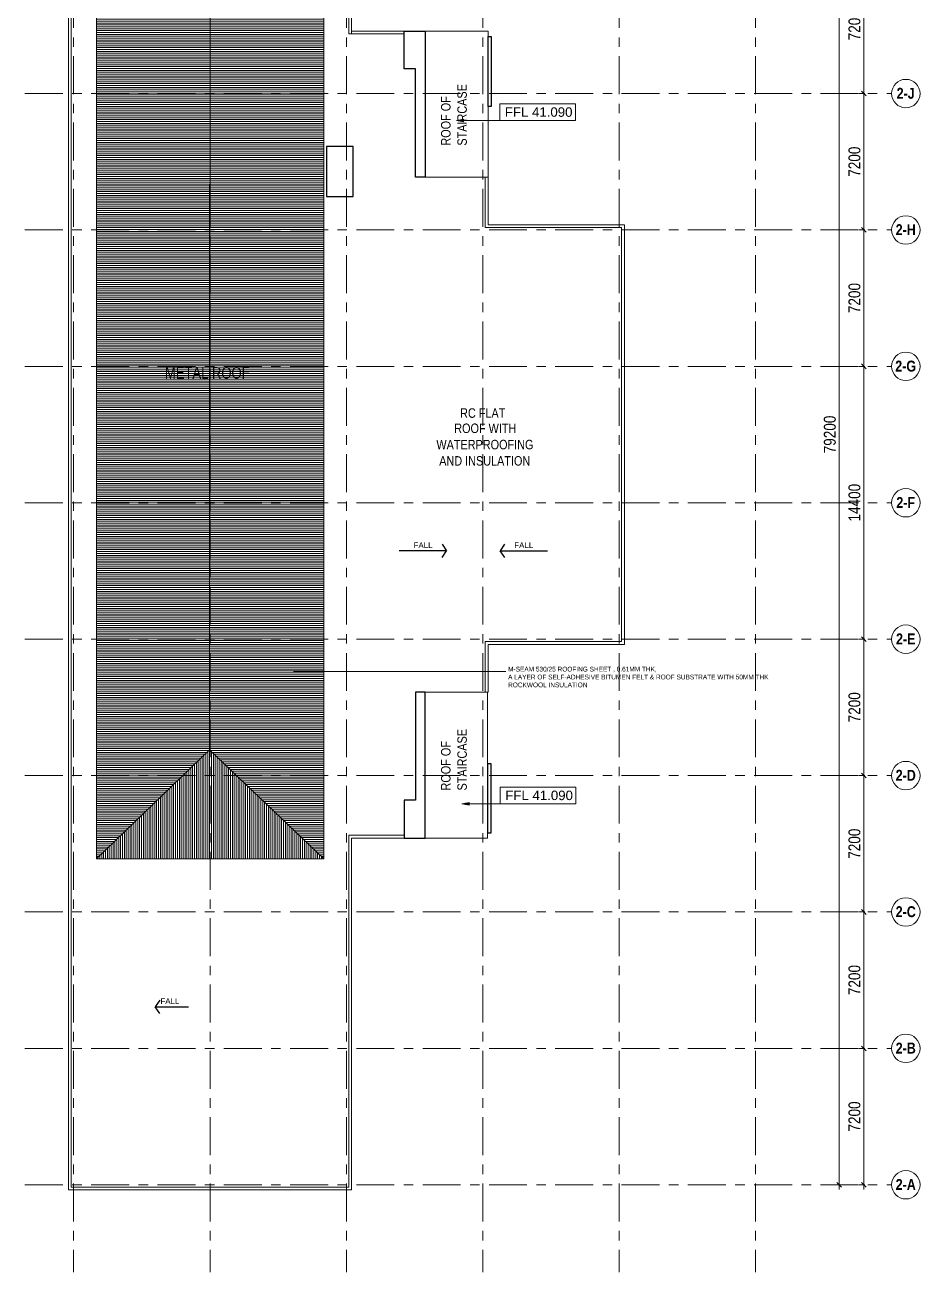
# Model space of a CAD drawing. Header units: millimetres. Extents: x -177800 to -26107, y -132450 to -18386.
# Drawn here: x -141459 to -94202, y -122559 to -56730 of the extents above; entities that cross this region are included whole.
import ezdxf

# ---------------------------------------------------------------- set-up
doc = ezdxf.new("R2010")
doc.units = ezdxf.units.MM
doc.linetypes.add('IDA - Grid Line', pattern=[3500, 2000, -500, 500, -500])
for name, color, linetype, lineweight in [('0-1', 7, 'Continuous', 5), ('A-_ANOT----_A', 7, 'Continuous', 9), ('A-_ANOT----_A-1', 7, 'Continuous', 25), ('A-_ANOT----_D', 7, 'Continuous', 9), ('A-_ANOT----_D-250', 7, 'Continuous', 9), ('A-_ANOTTEXT_T', 7, 'Continuous', 9), ('S-_ANOTGRID_E', 7, 'Continuous', 9)]:
    doc.layers.add(name, color=color, linetype=linetype, lineweight=lineweight)
for name, color, linetype, lineweight, true_color in [('A-_ANOT----_D-1', 6, 'Continuous', 9, 0xff00ff), ('A-_FLOR----_E', 6, 'Continuous', 9, 0xff00ff), ('A-_ROOF----_E', 6, 'Continuous', 9, 0xff00ff), ('A-_ROOFPATT_H-1', 7, 'Continuous', 9, 0x787878), ('A-_WALL----_E', 6, 'Continuous', 9, 0xff00ff), ('S-_ANOTGRID_E-1', 9, 'IDA - Grid Line', 9, 0x808080)]:
    doc.layers.add(name, color=color, linetype=linetype, lineweight=lineweight, true_color=true_color)
doc.styles.add('Arial', font='arial.ttf', dxfattribs={"height": 300})
doc.styles.add('Arial Narrow', font='ARIALN.TTF', dxfattribs={"height": 625})
doc.styles.add('Arial Narrow_1', font='ARIALN.TTF', dxfattribs={"height": 500})
doc.styles.add('Arial Narrow_2', font='ARIALN.TTF', dxfattribs={"height": 2.135703})
doc.styles.add('Arial Narrow_B', font='ARIALNB.TTF', dxfattribs={"height": 575})
doc.styles.add('Arial_1', font='arial.ttf', dxfattribs={"height": 500})
doc.dimstyles.new('IDA_-_Arial_-_2_5mm_-_Black_-_Diagonal', dxfattribs={"dimscale": 304.8, "dimtxt": 639.644359, "dimasz": 0.82021, "dimexe": 0.82021, "dimexo": 0.410105, "dimgap": 0, "dimtad": 1, "dimdec": 0, "dimzin": 0, "dimdsep": 46, "dimtxsty": 'Arial Narrow', "dimblk1": 'OBLIQUE', "dimblk2": 'OBLIQUE', "dimsah": 1, "dimcen": 0.09, "dimdle": 0.82021, "dimadec": 6, "dimazin": 0, "dimtfac": 1, "dimtdec": 4, "dimtix": 1, "dimtmove": 0, "dimatfit": 3, "dimfxl": 1, "dimtvp": 1, "dimtolj": 1, "dimtzin": 0, "dimarcsym": 2})

# ---------------------------------------------------------------- blocks, each defined once
blk = doc.blocks.new('1599_DB_A_BLK2_HQ_R21_rvt-1-BLK 2 UPPER ROOF PLAN')
at = {"layer": 'A-_ROOFPATT_H-1'}
h = blk.add_hatch(dxfattribs=at)
h.set_pattern_fill('FP_2', color=256, style=0, pattern_type=2)
h.set_pattern_definition([(0, (-133632.22, -42727.71), (0, 100), [])])
h.paths.add_polyline_path([(-137688, -100753), (-131715, -94991), (-131715, -56429), (-137688, -50907)])
h = blk.add_hatch(dxfattribs=at)
h.set_pattern_fill('FP_4', color=256, style=0, pattern_type=2)
h.set_pattern_definition([(180, (-129185.83, -42727.71), (-1e-14, -100), [])])
h.paths.add_polyline_path([(-125684, -100753), (-125684, -50907), (-131715, -56429), (-131715, -94991)])
h = blk.add_hatch(dxfattribs=at)
h.set_pattern_fill('FP_3', color=256, style=0, pattern_type=2)
h.set_pattern_definition([(90, (-131307.08, -60574.36), (-100, 6e-15), [])])
h.paths.add_polyline_path([(-125684, -100753), (-131715, -94991), (-137688, -100753)])
at = {"layer": 'A-_FLOR----_E'}
for p, q in [((-117011, -57052), (-120336, -57052)), ((-120336, -57052), (-120336, -62362)), ((-120336, -64762), (-120336, -57077)), ((-117011, -64762), (-117011, -57052)), ((-120336, -64762), (-117011, -64762)), ((-120336, -91942), (-120336, -99652)), ((-117036, -91942), (-120336, -91942)), ((-120336, -99627), (-120336, -91942)), ((-120336, -91942), (-117036, -91942)), ((-117036, -99652), (-117036, -91942)), ((-120336, -99652), (-117036, -99652))]:
    blk.add_line(p, q, dxfattribs=at)
at = {"layer": 'A-_ROOF----_E'}
for p, q in [((-131715, -94991), (-131686, -56403)), ((-131715, -65149), (-131715, -91581)), ((-131715, -94991), (-137688, -100753)), ((-131715, -94991), (-125684, -100753))]:
    blk.add_line(p, q, dxfattribs=at)
blk.add_lwpolyline([(-137688, -50907), (-125684, -50907), (-125684, -100753), (-137688, -100753)], close=True, dxfattribs=at)
at = {"layer": 'A-_WALL----_E'}
for p, q in [((-139161, -118227), (-139161, -38477)), ((-139011, -38627), (-139011, -118077)), ((-124361, -57202), (-124361, -38627)), ((-124211, -38477), (-124211, -57202)), ((-124361, -57202), (-124211, -57202)), ((-124211, -57052), (-120336, -57052)), ((-124211, -57052), (-124211, -57202)), ((-121436, -57202), (-124211, -57202)), ((-120336, -57202), (-120336, -57052)), ((-117161, -67427), (-117161, -64762)), ((-117011, -64762), (-117161, -64762)), ((-117011, -64762), (-117011, -67277)), ((-117161, -67427), (-117011, -67427)), ((-117011, -67277), (-109811, -67277)), ((-109961, -67427), (-117011, -67427)), ((-109961, -89277), (-109961, -67427)), ((-109811, -67427), (-109811, -67277)), ((-109811, -67427), (-109811, -89427)), ((-117161, -91942), (-117161, -89277)), ((-117011, -89277), (-117161, -89277)), ((-117011, -89277), (-109961, -89277)), ((-109961, -89427), (-117011, -89427)), ((-117011, -89427), (-117011, -91942)), ((-109961, -89427), (-109811, -89427)), ((-117161, -91942), (-117011, -91942)), ((-124211, -99502), (-124361, -99502)), ((-124361, -118077), (-124361, -99502)), ((-124211, -99502), (-121436, -99502)), ((-124211, -99652), (-124211, -118227)), ((-120336, -99652), (-124211, -99652)), ((-120336, -99652), (-120336, -99502)), ((-139161, -118227), (-139011, -118227)), ((-139011, -118077), (-124361, -118077)), ((-124361, -118227), (-139011, -118227)), ((-124361, -118227), (-124211, -118227))]:
    blk.add_line(p, q, dxfattribs=at)
blk = doc.blocks.new('Grid - 3_0mm Dia-3628821-BLK 2 UPPER ROOF PLAN')
at = {"layer": 'S-_ANOTGRID_E'}
blk.add_circle((0, 0), 3, dxfattribs=at)
blk = doc.blocks.new('DIMBLOCK29-BLK 2 UPPER ROOF PLAN')
at = {"layer": 'A-_ANOT----_D-250', "transparency": 16777216}
for p, q in [((-97121, -53152), (-97423, -53152)), ((-97173, -53152), (-97173, -60352)), ((-97173, -53152), (-97121, -53152)), ((-97121, -60352), (-97423, -60352)), ((-97173, -60352), (-97121, -60352))]:
    blk.add_line(p, q, dxfattribs=at)
at = {"layer": 'A-_ANOT----_D-250', "lineweight": 18, "transparency": 16777216}
for p, q in [((-97173, -53152), (-97298, -53027)), ((-97173, -53152), (-97048, -53277)), ((-97173, -60352), (-97298, -60227)), ((-97173, -60352), (-97048, -60477))]:
    blk.add_line(p, q, dxfattribs=at)
at = {"layer": 'A-_ANOT----_D-250', "color": 0, "transparency": 16777216, "insert": (-97981, -57544), "char_height": 625, "width": 1900.66, "attachment_point": 1, "rotation": 90, "line_spacing_factor": 0.974696, "style": 'Arial Narrow'}
blk.add_mtext('7200', dxfattribs=at)
blk = doc.blocks.new('_Oblique')
at = {"color": 0, "linetype": 'ByBlock', "lineweight": -2}
blk.add_line((-0.5, -0.5), (0.5, 0.5), dxfattribs=at)
blk = doc.blocks.new('DIMBLOCK30-BLK 2 UPPER ROOF PLAN')
at = {"layer": 'A-_ANOT----_D-250', "transparency": 16777216}
for p, q in [((-97121, -60352), (-97423, -60352)), ((-97173, -60352), (-97173, -67552)), ((-97173, -60352), (-97121, -60352)), ((-97121, -67552), (-97423, -67552)), ((-97173, -67552), (-97121, -67552))]:
    blk.add_line(p, q, dxfattribs=at)
at = {"layer": 'A-_ANOT----_D-250', "lineweight": 18, "transparency": 16777216}
for p, q in [((-97173, -60352), (-97298, -60227)), ((-97173, -60352), (-97048, -60477)), ((-97173, -67552), (-97298, -67427)), ((-97173, -67552), (-97048, -67677))]:
    blk.add_line(p, q, dxfattribs=at)
at = {"layer": 'A-_ANOT----_D-250', "color": 0, "transparency": 16777216, "insert": (-97981, -64744), "char_height": 625, "width": 1900.66, "attachment_point": 1, "rotation": 90, "line_spacing_factor": 0.974696, "style": 'Arial Narrow'}
blk.add_mtext('7200', dxfattribs=at)
blk = doc.blocks.new('DIMBLOCK31-BLK 2 UPPER ROOF PLAN')
at = {"layer": 'A-_ANOT----_D-250', "transparency": 16777216}
for p, q in [((-97121, -67552), (-97423, -67552)), ((-97173, -67552), (-97173, -74752)), ((-97173, -67552), (-97121, -67552)), ((-97121, -74752), (-97423, -74752)), ((-97173, -74752), (-97121, -74752))]:
    blk.add_line(p, q, dxfattribs=at)
at = {"layer": 'A-_ANOT----_D-250', "lineweight": 18, "transparency": 16777216}
for p, q in [((-97173, -67552), (-97298, -67427)), ((-97173, -67552), (-97048, -67677)), ((-97173, -74752), (-97298, -74627)), ((-97173, -74752), (-97048, -74877))]:
    blk.add_line(p, q, dxfattribs=at)
at = {"layer": 'A-_ANOT----_D-250', "color": 0, "transparency": 16777216, "insert": (-97981, -71944), "char_height": 625, "width": 1900.66, "attachment_point": 1, "rotation": 90, "line_spacing_factor": 0.974696, "style": 'Arial Narrow'}
blk.add_mtext('7200', dxfattribs=at)
blk = doc.blocks.new('DIMBLOCK32-BLK 2 UPPER ROOF PLAN')
at = {"layer": 'A-_ANOT----_D-250', "transparency": 16777216}
for p, q in [((-97121, -74752), (-97423, -74752)), ((-97173, -74752), (-97173, -89152)), ((-97173, -74752), (-97121, -74752)), ((-97121, -89152), (-97423, -89152)), ((-97173, -89152), (-97121, -89152))]:
    blk.add_line(p, q, dxfattribs=at)
at = {"layer": 'A-_ANOT----_D-250', "lineweight": 18, "transparency": 16777216}
for p, q in [((-97173, -74752), (-97298, -74627)), ((-97173, -74752), (-97048, -74877)), ((-97173, -89152), (-97298, -89027)), ((-97173, -89152), (-97048, -89277))]:
    blk.add_line(p, q, dxfattribs=at)
at = {"layer": 'A-_ANOT----_D-250', "color": 0, "transparency": 16777216, "insert": (-97981, -82942), "char_height": 625, "width": 2375.82, "attachment_point": 1, "rotation": 90, "line_spacing_factor": 0.974696, "style": 'Arial Narrow'}
blk.add_mtext('14400', dxfattribs=at)
blk = doc.blocks.new('DIMBLOCK33-BLK 2 UPPER ROOF PLAN')
at = {"layer": 'A-_ANOT----_D-250', "transparency": 16777216}
for p, q in [((-97121, -89152), (-97423, -89152)), ((-97173, -89152), (-97173, -96352)), ((-97173, -89152), (-97121, -89152)), ((-97121, -96352), (-97423, -96352)), ((-97173, -96352), (-97121, -96352))]:
    blk.add_line(p, q, dxfattribs=at)
at = {"layer": 'A-_ANOT----_D-250', "lineweight": 18, "transparency": 16777216}
for p, q in [((-97173, -89152), (-97298, -89027)), ((-97173, -89152), (-97048, -89277)), ((-97173, -96352), (-97298, -96227)), ((-97173, -96352), (-97048, -96477))]:
    blk.add_line(p, q, dxfattribs=at)
at = {"layer": 'A-_ANOT----_D-250', "color": 0, "transparency": 16777216, "insert": (-97981, -93544), "char_height": 625, "width": 1900.66, "attachment_point": 1, "rotation": 90, "line_spacing_factor": 0.974696, "style": 'Arial Narrow'}
blk.add_mtext('7200', dxfattribs=at)
blk = doc.blocks.new('DIMBLOCK34-BLK 2 UPPER ROOF PLAN')
at = {"layer": 'A-_ANOT----_D-250', "transparency": 16777216}
for p, q in [((-97121, -96352), (-97423, -96352)), ((-97173, -96352), (-97173, -103552)), ((-97173, -96352), (-97121, -96352)), ((-97121, -103552), (-97423, -103552)), ((-97173, -103552), (-97121, -103552))]:
    blk.add_line(p, q, dxfattribs=at)
at = {"layer": 'A-_ANOT----_D-250', "lineweight": 18, "transparency": 16777216}
for p, q in [((-97173, -96352), (-97298, -96227)), ((-97173, -96352), (-97048, -96477)), ((-97173, -103552), (-97298, -103427)), ((-97173, -103552), (-97048, -103677))]:
    blk.add_line(p, q, dxfattribs=at)
at = {"layer": 'A-_ANOT----_D-250', "color": 0, "transparency": 16777216, "insert": (-97981, -100744), "char_height": 625, "width": 1900.66, "attachment_point": 1, "rotation": 90, "line_spacing_factor": 0.974696, "style": 'Arial Narrow'}
blk.add_mtext('7200', dxfattribs=at)
blk = doc.blocks.new('DIMBLOCK35-BLK 2 UPPER ROOF PLAN')
at = {"layer": 'A-_ANOT----_D-250', "transparency": 16777216}
for p, q in [((-97121, -103552), (-97423, -103552)), ((-97173, -103552), (-97173, -110752)), ((-97173, -103552), (-97121, -103552)), ((-97121, -110752), (-97423, -110752)), ((-97173, -110752), (-97121, -110752))]:
    blk.add_line(p, q, dxfattribs=at)
at = {"layer": 'A-_ANOT----_D-250', "lineweight": 18, "transparency": 16777216}
for p, q in [((-97173, -103552), (-97298, -103427)), ((-97173, -103552), (-97048, -103677)), ((-97173, -110752), (-97298, -110627)), ((-97173, -110752), (-97048, -110877))]:
    blk.add_line(p, q, dxfattribs=at)
at = {"layer": 'A-_ANOT----_D-250', "color": 0, "transparency": 16777216, "insert": (-97981, -107944), "char_height": 625, "width": 1900.66, "attachment_point": 1, "rotation": 90, "line_spacing_factor": 0.974696, "style": 'Arial Narrow'}
blk.add_mtext('7200', dxfattribs=at)
blk = doc.blocks.new('DIMBLOCK36-BLK 2 UPPER ROOF PLAN')
at = {"layer": 'A-_ANOT----_D-250', "transparency": 16777216}
for p, q in [((-97121, -110752), (-97423, -110752)), ((-97173, -110752), (-97173, -118202)), ((-97173, -110752), (-97121, -110752)), ((-97121, -117952), (-97423, -117952)), ((-97173, -117952), (-97121, -117952))]:
    blk.add_line(p, q, dxfattribs=at)
at = {"layer": 'A-_ANOT----_D-250', "lineweight": 18, "transparency": 16777216}
for p, q in [((-97173, -110752), (-97298, -110627)), ((-97173, -110752), (-97048, -110877)), ((-97173, -117952), (-97298, -117827)), ((-97173, -117952), (-97048, -118077))]:
    blk.add_line(p, q, dxfattribs=at)
at = {"layer": 'A-_ANOT----_D-250', "color": 0, "transparency": 16777216, "insert": (-97981, -115144), "char_height": 625, "width": 1900.66, "attachment_point": 1, "rotation": 90, "line_spacing_factor": 0.974696, "style": 'Arial Narrow'}
blk.add_mtext('7200', dxfattribs=at)
blk = doc.blocks.new('DIMBLOCK37-BLK 2 UPPER ROOF PLAN')
at = {"layer": 'A-_ANOT----_D-250', "transparency": 16777216}
for p, q in [((-98421, -38752), (-98723, -38752)), ((-98473, -38502), (-98473, -118202)), ((-98473, -38752), (-98421, -38752)), ((-98421, -117952), (-98723, -117952)), ((-98473, -117952), (-98421, -117952))]:
    blk.add_line(p, q, dxfattribs=at)
at = {"layer": 'A-_ANOT----_D-250', "lineweight": 18, "transparency": 16777216}
for p, q in [((-98473, -38752), (-98598, -38627)), ((-98473, -38752), (-98348, -38877)), ((-98473, -117952), (-98598, -117827)), ((-98473, -117952), (-98348, -118077))]:
    blk.add_line(p, q, dxfattribs=at)
at = {"layer": 'A-_ANOT----_D-250', "color": 0, "transparency": 16777216, "insert": (-99281, -79342), "char_height": 625, "width": 2375.82, "attachment_point": 1, "rotation": 90, "line_spacing_factor": 0.974696, "style": 'Arial Narrow'}
blk.add_mtext('79200', dxfattribs=at)
blk = doc.blocks.new('IDA - Fall - Fall-L-2-4331800-BLK 2 UPPER ROOF PLAN')
at = {"layer": 'A-_ANOT----_A-1'}
for p, q in [((-2.56, 1.41), (-3.5, 0)), ((-3.5, 0), (3.5, 0)), ((-2.55, -1.41), (-3.5, 0))]:
    blk.add_line(p, q, dxfattribs=at)
blk = doc.blocks.new('IDA - Fall - Fall-L-2-4161565-BLK 2 UPPER ROOF PLAN')
at = {"layer": 'A-_ANOT----_A-1'}
for p, q in [((-4.05, 1.41), (-5, 0)), ((-5, 0), (5, 0)), ((-4.06, -1.41), (-5, 0))]:
    blk.add_line(p, q, dxfattribs=at)
blk = doc.blocks.new('Spot Elevations - 16L x 3_5H - FFL - Magentar-4680237-BLK 2 UPPER ROOF PLAN')
at = {"layer": 'A-_ANOT----_D-1'}
for p, q in [((16, 3.5), (0, 3.5)), ((0, 3.5), (0, 0)), ((16, 0), (16, 3.5)), ((0, 0), (16, 0))]:
    blk.add_line(p, q, dxfattribs=at)
blk = doc.blocks.new('A$C6f6cf231')
at = {"color": 6}
for points in [[(-17950, -20300), (-18550, -20300), (-18550, -18300), (-17450, -18300), (-17450, -26010), (-17950, -26010)], [(-13950, -18585), (-13950, -22285), (-14125, -22285), (-14125, -18585)], [(-18550, -60900), (-17450, -60900), (-17450, -53190), (-17950, -53190), (-17950, -58900), (-18550, -58900)], [(-14150, -56973), (-14150, -60623), (-13950, -60623), (-13950, -56973)]]:
    blk.add_lwpolyline(points, close=True, dxfattribs=at)

msp = doc.modelspace()

# ---------------------------------------------------------------- hatches: boundary and pattern name
at = {"layer": 'A-_ANOT----_D-1'}
for points in [[(-118681.4, -61776.3), (-118306.4, -61842.4), (-118306.4, -61710.2)], [(-118389.2, -97844.3), (-118014.2, -97910.5), (-118014.2, -97778.2)]]:
    msp.add_hatch(color=256, dxfattribs=at).paths.add_polyline_path(points)

# ---------------------------------------------------------------- linework, layer by layer
at = {"color": 6}
msp.add_lwpolyline([(-124136.4, -63152.4), (-125536.4, -63152.4), (-125536.4, -65777.4), (-124136.4, -65777.4)], close=True, dxfattribs=at)
at = {"layer": 'A-_ANOT----_D-1'}
for p, q in [((-118306.4, -61710.2), (-118681.4, -61776.3)), ((-118681.4, -61776.3), (-118306.4, -61842.4)), ((-118681.4, -61776.3), (-116594.3, -61776.3)), ((-118306.4, -61842.4), (-118306.4, -61710.2)), ((-116594.3, -61776.3), (-112394.7, -61776.3)), ((-118014.2, -97778.2), (-118389.2, -97844.3)), ((-118389.2, -97844.3), (-118014.2, -97910.5)), ((-118389.2, -97844.3), (-116153.8, -97844.3)), ((-118014.2, -97910.5), (-118014.2, -97778.2)), ((-116153.8, -97844.3), (-112369.2, -97844.3))]:
    msp.add_line(p, q, dxfattribs=at)
at = {"layer": 'A-_ANOTTEXT_T'}
msp.add_line((-127287.2, -90858.1), (-116075.2, -90858.1), dxfattribs=at)
at = {"layer": 'S-_ANOTGRID_E-1'}
for p, q in [((-138886.4, -19886.4), (-138886.4, -122559.3)), ((-131686.4, -19886.4), (-131686.4, -122559.3)), ((-124486.4, -19886.4), (-124486.4, -122559.3)), ((-117286.4, -19886.4), (-117286.4, -122559.3)), ((-110086.4, -19886.4), (-110086.4, -122559.3)), ((-102886.4, -19886.4), (-102886.4, -122559.3)), ((-141458.5, -60352.4), (-95702.3, -60352.4)), ((-141458.5, -67552.4), (-95702.3, -67552.4)), ((-141458.5, -74752.4), (-95702.3, -74752.4)), ((-141458.5, -81952.4), (-95702.3, -81952.4)), ((-141458.5, -89152.4), (-95702.3, -89152.4)), ((-141458.5, -96352.4), (-95702.3, -96352.4)), ((-141458.5, -103552.4), (-95702.3, -103552.4)), ((-141458.5, -110752.4), (-95702.3, -110752.4)), ((-141458.5, -117952.4), (-95702.3, -117952.4))]:
    msp.add_line(p, q, dxfattribs=at)

# ---------------------------------------------------------------- block references
msp.add_blockref('A$C6f6cf231', (-102886.4, -38752.4))
at = {"layer": '0-1'}
msp.add_blockref('1599_DB_A_BLK2_HQ_R21_rvt-1-BLK 2 UPPER ROOF PLAN', (0, 0), dxfattribs=at)
at = {"layer": 'A-_ANOT----_A', "yscale": 250, "zscale": 250, "rotation": 180}
for p, xscale in [((-120448, -84494.4), 250), ((-115117.9, -84494.4), -250)]:
    msp.add_blockref('IDA - Fall - Fall-L-2-4161565-BLK 2 UPPER ROOF PLAN', p, dxfattribs=dict(at, xscale=xscale))
at = {"layer": 'A-_ANOT----_A', "xscale": 250, "yscale": 250, "zscale": 250}
msp.add_blockref('IDA - Fall - Fall-L-2-4331800-BLK 2 UPPER ROOF PLAN', (-133704.1, -108558.1), dxfattribs=at)
at = {"layer": 'A-_ANOT----_D-1', "extrusion": (0, 0, -1), "xscale": 249.9999999999999, "yscale": 249.9999999999999, "zscale": 249.9999999999999}
for p in [(112394.7, -61776.3), (112369.2, -97844.3)]:
    msp.add_blockref('Spot Elevations - 16L x 3_5H - FFL - Magentar-4680237-BLK 2 UPPER ROOF PLAN', p, dxfattribs=at)
at = {"layer": 'S-_ANOTGRID_E', "xscale": 249.9999999999999, "yscale": 249.9999999999999, "zscale": 249.9999999999999}
for p, rotation in [((-94952.3, -60352.4), 269.9999999999989), ((-94952.3, -67552.4), 269.9999999999989), ((-94952.3, -74752.4), 269.9999999999989), ((-94952.3, -81952.4), 269.9999999999992), ((-94952.3, -89152.4), 269.9999999999989), ((-94952.3, -96352.4), 269.9999999999989), ((-94952.3, -103552.4), 269.9999999999989), ((-94952.3, -110752.4), 269.9999999999989), ((-94952.3, -117952.4), 269.9999999999989)]:
    msp.add_blockref('Grid - 3_0mm Dia-3628821-BLK 2 UPPER ROOF PLAN', p, dxfattribs=dict(at, rotation=rotation))

# ---------------------------------------------------------------- texts
at = {"layer": 'A-_ANOT----_A', "char_height": 300, "width": 1302.742, "style": 'Arial'}
for insert, attachment_point in [((-120940.6, -84043.1), 1), ((-114625.3, -84043.1), 3), ((-134304.1, -108106.9), 1)]:
    msp.add_mtext('FALL', dxfattribs=dict(at, insert=insert, attachment_point=attachment_point))
at = {"layer": 'A-_ANOT----_D-1', "char_height": 500, "width": 4272.668, "attachment_point": 1, "line_spacing_factor": 0.941778, "style": 'Arial_1'}
for insert in [(-116124.9, -61078.6), (-116099.5, -97146.7)]:
    msp.add_mtext('FFL 41.090', dxfattribs=dict(at, insert=insert))
at = {"layer": 'A-_ANOTTEXT_T', "char_height": 500, "attachment_point": 1, "rotation": 90, "style": 'Arial Narrow_1'}
for s, insert, width in [('STAIRCASE ', (-118630.8, -63100.2), 4248.944), ('ROOF OF ', (-119490.7, -63100.2), 3407.172), ('STAIRCASE ', (-118630.8, -97140), 4248.944), ('ROOF OF ', (-119490.7, -97140), 3407.172)]:
    msp.add_mtext(s, dxfattribs=dict(at, insert=insert, width=width))
at = {"layer": 'A-_ANOTTEXT_T', "attachment_point": 1}
for s, insert, char_height, width, style in [('METAL ROOF', (-134065.8, -74794.3), 600, 4644.366, 'Arial Narrow_2'), ('RC FLAT ', (-118483.7, -76966.9), 500, 5010.547, 'Arial Narrow_1'), ('ROOF WITH ', (-118793.5, -77771.2), 500, 4228.902, 'Arial Narrow_1'), ('WATERPROOFING ', (-119736.1, -78631.1), 500, 6513.711, 'Arial Narrow_1'), ('AND INSULATION', (-119587.3, -79491), 500, 5932.487, 'Arial Narrow_1'), ('\\pxsm1;{\\H0.5x;M-SEAM 530/25 ROOFING SHEET , 0.61MM THK, }\\P{\\H0.5x;A LAYER OF SELF-ADHESIVE BITUMEN FELT & ROOF SUBSTRATE WITH 50MM THK ROCKWOOL INSULATION}', (-115950.2, -90608.1), 500, 12907.169, 'Arial Narrow_1')]:
    msp.add_mtext(s, dxfattribs=dict(at, insert=insert, char_height=char_height, width=width, style=style))
at = {"layer": 'S-_ANOTGRID_E', "char_height": 575, "attachment_point": 1, "style": 'Arial Narrow_B'}
for s, insert, width in [('2-J', (-95438.7, -60050), 1142.405), ('2-H', (-95488.7, -67250), 1262.658), ('2-G', (-95512.5, -74450), 1322.784), ('2-F', (-95455, -81650), 1182.489), ('2-E', (-95471.2, -88850), 1222.573), ('2-D', (-95488.7, -96050), 1262.658), ('2-C', (-95488.7, -103250), 1262.658), ('2-B', (-95488.7, -110450), 1262.658), ('2-A', (-95488.7, -117650), 1262.658)]:
    msp.add_mtext(s, dxfattribs=dict(at, insert=insert, width=width))

# ---------------------------------------------------------------- dimensions: what is measured, and where the dimension line sits
at = {"layer": 'A-_ANOT----_D'}
for base, p1, p2, override, picture, middle in [((-98472.9, -117952.4), (-98296.1, -38752.4), (-98296.1, -117952.4), {"dimpost": '<>', "dimfxl": 79200}, 'DIMBLOCK37-BLK 2 UPPER ROOF PLAN', (-98792, -78352.4)), ((-97172.9, -60352.4), (-96996.1, -53152.4), (-96996.1, -60352.4), {"dimpost": '<>', "dimfxl": 7200}, 'DIMBLOCK29-BLK 2 UPPER ROOF PLAN', (-97492, -56752.4)), ((-97172.9, -67552.4), (-96996.1, -60352.4), (-96996.1, -67552.4), {"dimpost": '<>', "dimfxl": 7200}, 'DIMBLOCK30-BLK 2 UPPER ROOF PLAN', (-97492, -63952.4)), ((-97172.9, -74752.4), (-96996.1, -67552.4), (-96996.1, -74752.4), {"dimpost": '<>', "dimfxl": 7200}, 'DIMBLOCK31-BLK 2 UPPER ROOF PLAN', (-97492, -71152.4)), ((-97172.9, -89152.4), (-96996.1, -74752.4), (-96996.1, -89152.4), {"dimpost": '<>', "dimfxl": 14400}, 'DIMBLOCK32-BLK 2 UPPER ROOF PLAN', (-97492, -81952.4)), ((-97172.9, -96352.4), (-96996.1, -89152.4), (-96996.1, -96352.4), {"dimpost": '<>', "dimfxl": 7200}, 'DIMBLOCK33-BLK 2 UPPER ROOF PLAN', (-97492, -92752.4)), ((-97172.9, -103552.4), (-96996.1, -96352.4), (-96996.1, -103552.4), {"dimpost": '<>', "dimfxl": 7200}, 'DIMBLOCK34-BLK 2 UPPER ROOF PLAN', (-97492, -99952.4)), ((-97172.9, -110752.4), (-96996.1, -103552.4), (-96996.1, -110752.4), {"dimpost": '<>', "dimfxl": 7200}, 'DIMBLOCK35-BLK 2 UPPER ROOF PLAN', (-97492, -107152.4)), ((-97172.9, -117952.4), (-96996.1, -110752.4), (-96996.1, -117952.4), {"dimpost": '<>', "dimfxl": 7200}, 'DIMBLOCK36-BLK 2 UPPER ROOF PLAN', (-97492, -114352.4))]:
    dim = msp.add_linear_dim(base=base, p1=p1, p2=p2, angle=90, dimstyle='IDA_-_Arial_-_2_5mm_-_Black_-_Diagonal', override=override, dxfattribs=at)
    dim.commit()
    dim.dimension.update_dxf_attribs({"geometry": picture, "text_midpoint": middle})

doc.saveas('drawing.dxf')
